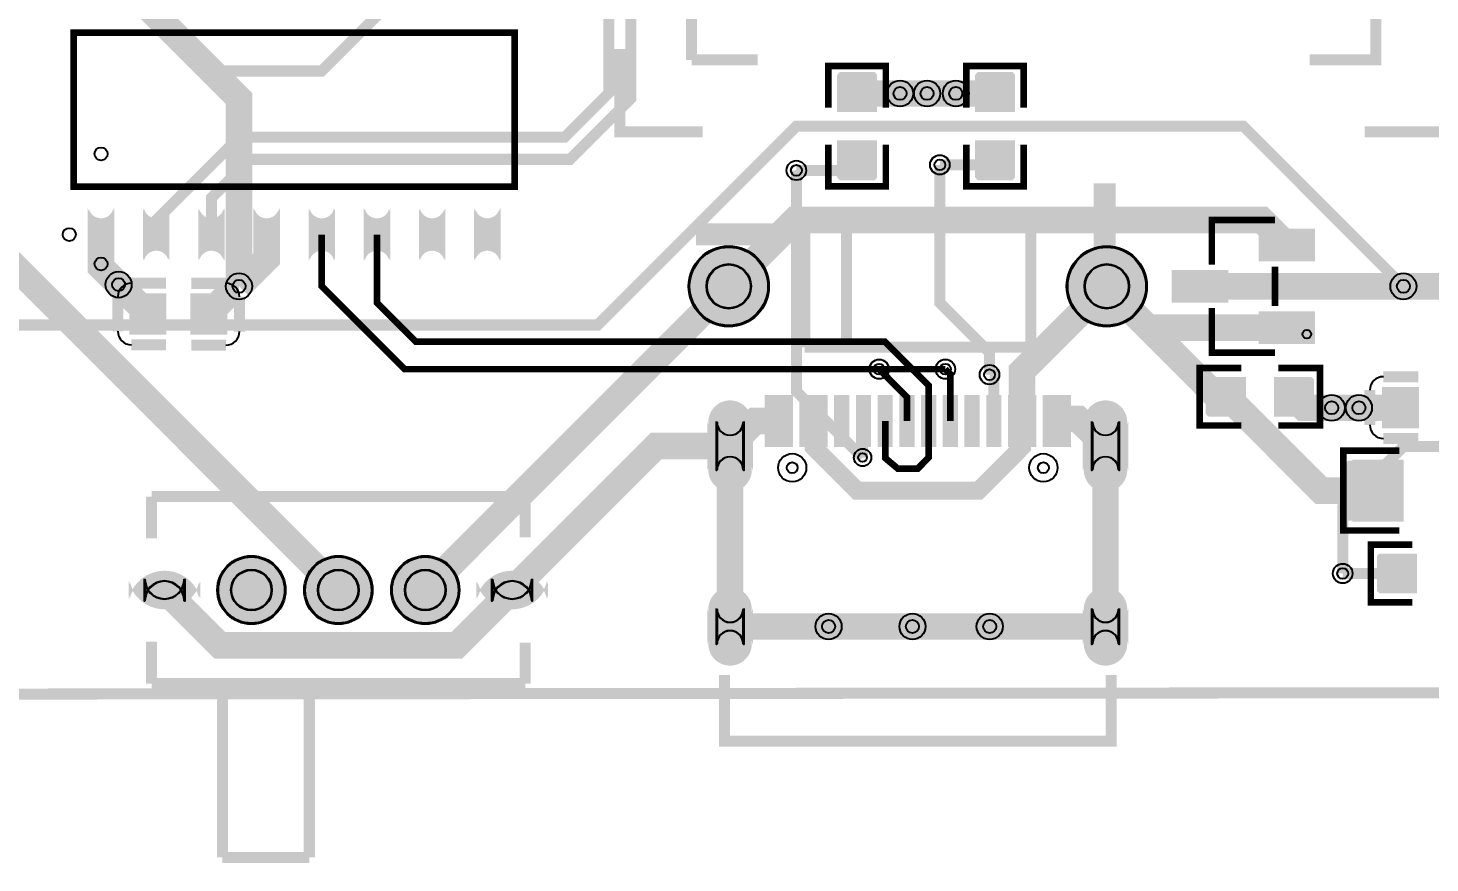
# Model space of a CAD drawing. Header units: millimetres. Extents: x 11.1 to 111.1, y -48.8 to 0.2.
# Drawn here: x 39.47 to 71.73, y -48.82 to -29.62 of the extents above; entities that cross this region are included whole.
import ezdxf

# ---------------------------------------------------------------- set-up
doc = ezdxf.new("R2010")
doc.units = ezdxf.units.MM
for name, color, linetype, true_color in [('BoardOutLine', 7, 'Continuous', 0xff00ff), ('BottomLayer', 7, 'Continuous', 0x0000ff), ('BottomSolderMaskLayer', 7, 'Continuous', 0xaa00ff), ('Document', 7, 'Continuous', 0xffffff), ('Hole', 7, 'Continuous', 0x222222), ('Multi-Layer', 7, 'Continuous', 0xc0c0c0), ('TopLayer', 7, 'Continuous', 0xff0000), ('TopPasteMaskLayer', 7, 'Continuous', 0x808080), ('TopSilkLayer', 7, 'Continuous', 0xffcc00), ('TopSolderMaskLayer', 7, 'Continuous', 0x800080)]:
    doc.layers.add(name, color=color, linetype=linetype, true_color=true_color)

msp = doc.modelspace()

# ---------------------------------------------------------------- hatches: boundary and pattern name
at = {"layer": 'BottomSolderMaskLayer'}
for points in [[(54.669, -35.56, 1), (56.52, -35.56, 1)], [(63.369, -35.56, 1), (65.22, -35.56, 1)], [(56.149, -38.67, -0.785398), (55.099, -38.67), (55.099, -39.797, -0.785398), (56.149, -39.797)], [(64.79, -38.67, -0.785398), (63.739, -38.67), (63.739, -39.797, -0.785398), (64.79, -39.797)], [(43.822, -42.545, 1), (45.396, -42.545, 1)], [(45.822, -42.545, 1), (47.396, -42.545, 1)], [(47.822, -42.545, 1), (49.396, -42.545, 1)], [(43.434, -42.34, -0.785398), (41.784, -42.34), (41.784, -42.75, -0.785398), (43.434, -42.75)], [(51.434, -42.34, -0.785398), (49.784, -42.34), (49.784, -42.75, -0.785398), (51.434, -42.75)], [(56.149, -42.972, -0.785398), (55.099, -42.972), (55.099, -43.795, -0.785398), (56.149, -43.795)], [(64.79, -42.972, -0.785398), (63.739, -42.972), (63.739, -43.795, -0.785398), (64.79, -43.795)]]:
    msp.add_hatch(color=256, dxfattribs=at).paths.add_polyline_path(points)
at = {"layer": 'Document'}
for points in [[(63.989, -34.967), (63.989, -33.189), (64.497, -33.189), (64.497, -34.967)], [(63.359, -33.801), (65.137, -33.801), (65.137, -34.309), (63.359, -34.309)], [(54.842, -34.109), (56.62, -34.109), (56.62, -34.617), (54.842, -34.617)]]:
    msp.add_hatch(color=256, dxfattribs=at).paths.add_polyline_path(points)
at = {"layer": 'Multi-Layer'}
for points in [[(54.694, -35.56, 1), (56.494, -35.56, 1)], [(63.394, -35.56, 1), (65.194, -35.56, 1)], [(56.124, -38.684, -0.785398), (55.124, -38.684), (55.124, -39.784, -0.785398), (56.124, -39.784)], [(64.764, -38.684, -0.785398), (63.764, -38.684), (63.764, -39.784, -0.785398), (64.764, -39.784)], [(43.847, -42.545, 1), (45.371, -42.545, 1)], [(45.847, -42.545, 1), (47.371, -42.545, 1)], [(47.847, -42.545, 1), (49.371, -42.545, 1)], [(43.409, -42.345, -0.785398), (41.809, -42.345), (41.809, -42.745, -0.785398), (43.409, -42.745)], [(51.409, -42.345, -0.785398), (49.809, -42.345), (49.809, -42.745, -0.785398), (51.409, -42.745)], [(56.124, -42.984, -0.785398), (55.124, -42.984), (55.124, -43.784, -0.785398), (56.124, -43.784)], [(64.764, -42.984, -0.785398), (63.764, -42.984), (63.764, -43.784, -0.785398), (64.764, -43.784)]]:
    msp.add_hatch(color=256, dxfattribs=at).paths.add_polyline_path(points)
at = {"layer": 'TopLayer'}
for points in [[(58.979, -31.527), (58.115, -31.527), (58.115, -30.721), (58.979, -30.721)], [(62.154, -31.527), (61.29, -31.527), (61.29, -30.721), (62.154, -30.721)], [(58.979, -32.227), (58.115, -32.227), (58.115, -33.034), (58.979, -33.034)], [(62.154, -32.227), (61.29, -32.227), (61.29, -33.034), (62.154, -33.034)], [(41.428, -33.776, -0.785398), (40.868, -33.776), (40.868, -34.961, -0.785398), (41.428, -34.961)], [(42.698, -33.776, -0.785398), (42.138, -33.776), (42.138, -34.961, -0.785398), (42.698, -34.961)], [(43.968, -33.776, -0.785398), (43.408, -33.776), (43.408, -34.961, -0.785398), (43.968, -34.961)], [(45.238, -33.776, -0.785398), (44.678, -33.776), (44.678, -34.961, -0.785398), (45.238, -34.961)], [(46.508, -33.776, -0.785398), (45.948, -33.776), (45.948, -34.961, -0.785398), (46.508, -34.961)], [(47.778, -33.776, -0.785398), (47.218, -33.776), (47.218, -34.961, -0.785398), (47.778, -34.961)], [(49.048, -33.776, -0.785398), (48.488, -33.776), (48.488, -34.961, -0.785398), (49.048, -34.961)], [(50.318, -33.776, -0.785398), (49.758, -33.776), (49.758, -34.961, -0.785398), (50.318, -34.961)], [(67.812, -34.26), (69.062, -34.26), (69.062, -34.96), (67.812, -34.96)], [(65.812, -35.21), (67.062, -35.21), (67.062, -35.91), (65.812, -35.91)], [(42.626, -36.645), (41.826, -36.645), (41.826, -35.745), (42.626, -35.745)], [(44.026, -36.645), (43.226, -36.645), (43.226, -35.745), (44.026, -35.745)], [(67.812, -36.16), (69.062, -36.16), (69.062, -36.86), (67.812, -36.86)], [(67.468, -37.668), (67.468, -38.532), (66.662, -38.532), (66.662, -37.668)], [(68.168, -37.668), (68.168, -38.532), (68.975, -38.532), (68.975, -37.668)], [(70.655, -37.904), (71.455, -37.904), (71.455, -38.804), (70.655, -38.804)], [(56.444, -38.084), (57.044, -38.084), (57.044, -39.234), (56.444, -39.234)], [(57.244, -38.084), (57.844, -38.084), (57.844, -39.234), (57.244, -39.234)], [(58.044, -38.084), (58.344, -38.084), (58.344, -39.234), (58.044, -39.234)], [(58.544, -38.084), (58.844, -38.084), (58.844, -39.234), (58.544, -39.234)], [(59.044, -38.084), (59.344, -38.084), (59.344, -39.234), (59.044, -39.234)], [(59.544, -38.084), (59.844, -38.084), (59.844, -39.234), (59.544, -39.234)], [(60.044, -38.084), (60.344, -38.084), (60.344, -39.234), (60.044, -39.234)], [(60.544, -38.084), (60.844, -38.084), (60.844, -39.234), (60.544, -39.234)], [(61.044, -38.084), (61.344, -38.084), (61.344, -39.234), (61.044, -39.234)], [(61.544, -38.084), (61.844, -38.084), (61.844, -39.234), (61.544, -39.234)], [(62.044, -38.084), (62.644, -38.084), (62.644, -39.234), (62.044, -39.234)], [(62.844, -38.084), (63.444, -38.084), (63.444, -39.234), (62.844, -39.234)], [(71.101, -39.571), (71.101, -40.948), (69.969, -40.948), (69.969, -39.571)], [(71.405, -41.732), (71.405, -42.596), (70.599, -42.596), (70.599, -41.732)]]:
    msp.add_hatch(color=256, dxfattribs=at).paths.add_polyline_path(points)
at = {"layer": 'TopPasteMaskLayer'}
for points in [[(58.097, -30.682), (58.097, -31.482), (58.147, -31.532), (58.375, -31.532), (58.375, -31.162), (58.705, -31.162), (58.705, -31.532), (58.947, -31.532), (58.997, -31.482), (58.997, -30.682), (58.947, -30.632), (58.147, -30.632)], [(61.272, -30.682), (61.272, -31.482), (61.322, -31.532), (61.55, -31.532), (61.55, -31.162), (61.88, -31.162), (61.88, -31.532), (62.122, -31.532), (62.172, -31.482), (62.172, -30.682), (62.122, -30.632), (61.322, -30.632)], [(58.147, -32.232), (58.375, -32.232), (58.375, -32.612), (58.705, -32.612), (58.705, -32.232), (58.947, -32.232), (58.997, -32.282), (58.997, -33.072), (58.947, -33.122), (58.147, -33.122), (58.097, -33.072), (58.097, -32.282)], [(61.322, -32.232), (61.55, -32.232), (61.55, -32.612), (61.88, -32.612), (61.88, -32.232), (62.122, -32.232), (62.172, -32.282), (62.172, -33.072), (62.122, -33.122), (61.322, -33.122), (61.272, -33.072), (61.272, -32.282)], [(41.428, -33.776, -0.785398), (40.868, -33.776), (40.868, -34.961, -0.785398), (41.428, -34.961)], [(42.698, -33.776, -0.785398), (42.138, -33.776), (42.138, -34.961, -0.785398), (42.698, -34.961)], [(43.968, -33.776, -0.785398), (43.408, -33.776), (43.408, -34.961, -0.785398), (43.968, -34.961)], [(45.238, -33.776, -0.785398), (44.678, -33.776), (44.678, -34.961, -0.785398), (45.238, -34.961)], [(46.508, -33.776, -0.785398), (45.948, -33.776), (45.948, -34.961, -0.785398), (46.508, -34.961)], [(47.778, -33.776, -0.785398), (47.218, -33.776), (47.218, -34.961, -0.785398), (47.778, -34.961)], [(49.048, -33.776, -0.785398), (48.488, -33.776), (48.488, -34.961, -0.785398), (49.048, -34.961)], [(50.318, -33.776, -0.785398), (49.758, -33.776), (49.758, -34.961, -0.785398), (50.318, -34.961)], [(67.812, -34.26), (69.062, -34.26), (69.062, -34.96), (67.812, -34.96)], [(65.812, -35.21), (67.062, -35.21), (67.062, -35.91), (65.812, -35.91)], [(42.626, -36.645), (41.826, -36.645), (41.826, -35.745), (42.626, -35.745)], [(44.026, -36.645), (43.226, -36.645), (43.226, -35.745), (44.026, -35.745)], [(67.812, -36.16), (69.062, -36.16), (69.062, -36.86), (67.812, -36.86)], [(66.623, -38.55), (67.423, -38.55), (67.473, -38.5), (67.473, -38.272), (67.103, -38.272), (67.103, -37.942), (67.473, -37.942), (67.473, -37.7), (67.423, -37.65), (66.623, -37.65), (66.573, -37.7), (66.573, -38.5)], [(68.173, -38.5), (68.173, -38.272), (68.553, -38.272), (68.553, -37.942), (68.173, -37.942), (68.173, -37.7), (68.223, -37.65), (69.013, -37.65), (69.063, -37.7), (69.063, -38.5), (69.013, -38.55), (68.223, -38.55)], [(70.655, -37.904), (71.455, -37.904), (71.455, -38.804), (70.655, -38.804)], [(55.124, -38.684), (55.125, -38.652), (55.128, -38.62), (55.133, -38.588), (55.14, -38.557), (55.15, -38.526), (55.161, -38.496), (55.174, -38.467), (55.188, -38.438), (55.205, -38.411), (55.223, -38.385), (55.243, -38.36), (55.265, -38.336), (55.288, -38.314), (55.312, -38.293), (55.338, -38.274), (55.365, -38.256), (55.393, -38.24), (55.422, -38.226), (55.451, -38.214), (55.482, -38.204), (55.513, -38.196), (55.544, -38.19), (55.576, -38.186), (55.608, -38.184), (55.64, -38.184), (55.672, -38.186), (55.704, -38.19), (55.735, -38.196), (55.766, -38.204), (55.797, -38.214), (55.826, -38.226), (55.855, -38.24), (55.883, -38.256), (55.91, -38.274), (55.936, -38.293), (55.96, -38.314), (55.983, -38.336), (56.005, -38.36), (56.025, -38.385), (56.043, -38.411), (56.06, -38.438), (56.075, -38.467), (56.088, -38.496), (56.099, -38.526), (56.108, -38.557), (56.115, -38.588), (56.12, -38.62), (56.123, -38.652), (56.124, -38.684), (56.124, -39.784), (56.123, -39.816), (56.12, -39.848), (56.115, -39.879), (56.108, -39.91), (56.099, -39.941), (56.088, -39.971), (56.075, -40.001), (56.06, -40.029), (56.043, -40.056), (56.025, -40.083), (56.005, -40.108), (55.983, -40.132), (55.96, -40.154), (55.936, -40.175), (55.91, -40.194), (55.883, -40.211), (55.855, -40.227), (55.826, -40.241), (55.797, -40.253), (55.766, -40.263), (55.735, -40.271), (55.704, -40.277), (55.672, -40.281), (55.64, -40.283), (55.608, -40.283), (55.576, -40.281), (55.544, -40.277), (55.513, -40.271), (55.482, -40.263), (55.451, -40.253), (55.422, -40.241), (55.393, -40.227), (55.365, -40.211), (55.338, -40.194), (55.312, -40.175), (55.288, -40.154), (55.265, -40.132), (55.243, -40.108), (55.223, -40.083), (55.205, -40.056), (55.188, -40.029), (55.174, -40.001), (55.161, -39.971), (55.15, -39.941), (55.14, -39.91), (55.133, -39.879), (55.128, -39.848), (55.125, -39.816), (55.124, -39.784)], [(56.444, -38.084), (57.044, -38.084), (57.044, -39.234), (56.444, -39.234)], [(57.244, -38.084), (57.844, -38.084), (57.844, -39.234), (57.244, -39.234)], [(58.044, -38.084), (58.344, -38.084), (58.344, -39.234), (58.044, -39.234)], [(58.544, -38.084), (58.844, -38.084), (58.844, -39.234), (58.544, -39.234)], [(59.044, -38.084), (59.344, -38.084), (59.344, -39.234), (59.044, -39.234)], [(59.544, -38.084), (59.844, -38.084), (59.844, -39.234), (59.544, -39.234)], [(60.044, -38.084), (60.344, -38.084), (60.344, -39.234), (60.044, -39.234)], [(60.544, -38.084), (60.844, -38.084), (60.844, -39.234), (60.544, -39.234)], [(61.044, -38.084), (61.344, -38.084), (61.344, -39.234), (61.044, -39.234)], [(61.544, -38.084), (61.844, -38.084), (61.844, -39.234), (61.544, -39.234)], [(62.044, -38.084), (62.644, -38.084), (62.644, -39.234), (62.044, -39.234)], [(62.844, -38.084), (63.444, -38.084), (63.444, -39.234), (62.844, -39.234)], [(63.764, -38.684), (63.765, -38.652), (63.768, -38.62), (63.773, -38.588), (63.781, -38.557), (63.79, -38.526), (63.801, -38.496), (63.814, -38.467), (63.829, -38.438), (63.845, -38.411), (63.863, -38.385), (63.883, -38.36), (63.905, -38.336), (63.928, -38.314), (63.952, -38.293), (63.978, -38.274), (64.005, -38.256), (64.033, -38.24), (64.062, -38.226), (64.091, -38.214), (64.122, -38.204), (64.153, -38.196), (64.184, -38.19), (64.216, -38.186), (64.248, -38.184), (64.28, -38.184), (64.312, -38.186), (64.344, -38.19), (64.375, -38.196), (64.406, -38.204), (64.437, -38.214), (64.467, -38.226), (64.495, -38.24), (64.523, -38.256), (64.55, -38.274), (64.576, -38.293), (64.6, -38.314), (64.623, -38.336), (64.645, -38.36), (64.665, -38.385), (64.683, -38.411), (64.7, -38.438), (64.715, -38.467), (64.728, -38.496), (64.739, -38.526), (64.748, -38.557), (64.755, -38.588), (64.76, -38.62), (64.763, -38.652), (64.764, -38.684), (64.764, -39.784), (64.763, -39.816), (64.76, -39.848), (64.755, -39.879), (64.748, -39.91), (64.739, -39.941), (64.728, -39.971), (64.715, -40.001), (64.7, -40.029), (64.683, -40.056), (64.665, -40.083), (64.645, -40.108), (64.623, -40.132), (64.6, -40.154), (64.576, -40.175), (64.55, -40.194), (64.523, -40.211), (64.495, -40.227), (64.467, -40.241), (64.437, -40.253), (64.406, -40.263), (64.375, -40.271), (64.344, -40.277), (64.312, -40.281), (64.28, -40.283), (64.248, -40.283), (64.216, -40.281), (64.184, -40.277), (64.153, -40.271), (64.122, -40.263), (64.091, -40.253), (64.062, -40.241), (64.033, -40.227), (64.005, -40.211), (63.978, -40.194), (63.952, -40.175), (63.928, -40.154), (63.905, -40.132), (63.883, -40.108), (63.863, -40.083), (63.845, -40.056), (63.829, -40.029), (63.814, -40.001), (63.801, -39.971), (63.79, -39.941), (63.781, -39.91), (63.773, -39.879), (63.768, -39.848), (63.765, -39.816), (63.764, -39.784)], [(71.051, -39.619), (71.051, -40.039), (70.606, -40.039), (70.606, -40.489), (71.046, -40.489), (71.051, -40.899), (71.001, -40.949), (69.851, -40.949), (69.801, -40.899), (69.801, -39.619), (69.851, -39.569), (71.001, -39.569)], [(70.56, -42.614), (71.36, -42.614), (71.41, -42.564), (71.41, -42.336), (71.04, -42.336), (71.04, -42.006), (71.41, -42.006), (71.41, -41.764), (71.36, -41.714), (70.56, -41.714), (70.51, -41.764), (70.51, -42.564)], [(55.124, -42.984), (55.125, -42.951), (55.128, -42.92), (55.133, -42.888), (55.14, -42.857), (55.15, -42.826), (55.161, -42.796), (55.174, -42.767), (55.188, -42.738), (55.205, -42.711), (55.223, -42.684), (55.243, -42.659), (55.265, -42.636), (55.288, -42.613), (55.312, -42.593), (55.338, -42.573), (55.365, -42.556), (55.393, -42.54), (55.422, -42.526), (55.451, -42.514), (55.482, -42.504), (55.513, -42.496), (55.544, -42.49), (55.576, -42.486), (55.608, -42.484), (55.64, -42.484), (55.672, -42.486), (55.704, -42.49), (55.735, -42.496), (55.766, -42.504), (55.797, -42.514), (55.826, -42.526), (55.855, -42.54), (55.883, -42.556), (55.91, -42.573), (55.936, -42.593), (55.96, -42.613), (55.983, -42.636), (56.005, -42.659), (56.025, -42.684), (56.043, -42.711), (56.06, -42.738), (56.075, -42.767), (56.088, -42.796), (56.099, -42.826), (56.108, -42.857), (56.115, -42.888), (56.12, -42.92), (56.123, -42.951), (56.124, -42.984), (56.124, -43.784), (56.123, -43.816), (56.12, -43.847), (56.115, -43.879), (56.108, -43.91), (56.099, -43.941), (56.088, -43.971), (56.075, -44), (56.06, -44.029), (56.043, -44.056), (56.025, -44.083), (56.005, -44.108), (55.983, -44.131), (55.96, -44.154), (55.936, -44.174), (55.91, -44.194), (55.883, -44.211), (55.855, -44.227), (55.826, -44.241), (55.797, -44.253), (55.766, -44.263), (55.735, -44.271), (55.704, -44.277), (55.672, -44.281), (55.64, -44.283), (55.608, -44.283), (55.576, -44.281), (55.544, -44.277), (55.513, -44.271), (55.482, -44.263), (55.451, -44.253), (55.422, -44.241), (55.393, -44.227), (55.365, -44.211), (55.338, -44.194), (55.312, -44.174), (55.288, -44.154), (55.265, -44.131), (55.243, -44.108), (55.223, -44.083), (55.205, -44.056), (55.188, -44.029), (55.174, -44), (55.161, -43.971), (55.15, -43.941), (55.14, -43.91), (55.133, -43.879), (55.128, -43.847), (55.125, -43.816), (55.124, -43.784)], [(63.764, -42.984), (63.765, -42.951), (63.768, -42.92), (63.773, -42.888), (63.781, -42.857), (63.79, -42.826), (63.801, -42.796), (63.814, -42.767), (63.829, -42.738), (63.845, -42.711), (63.863, -42.684), (63.883, -42.659), (63.905, -42.636), (63.928, -42.613), (63.952, -42.593), (63.978, -42.573), (64.005, -42.556), (64.033, -42.54), (64.062, -42.526), (64.091, -42.514), (64.122, -42.504), (64.153, -42.496), (64.184, -42.49), (64.216, -42.486), (64.248, -42.484), (64.28, -42.484), (64.312, -42.486), (64.344, -42.49), (64.375, -42.496), (64.406, -42.504), (64.437, -42.514), (64.467, -42.526), (64.495, -42.54), (64.523, -42.556), (64.55, -42.573), (64.576, -42.593), (64.6, -42.613), (64.623, -42.636), (64.645, -42.659), (64.665, -42.684), (64.683, -42.711), (64.7, -42.738), (64.715, -42.767), (64.728, -42.796), (64.739, -42.826), (64.748, -42.857), (64.755, -42.888), (64.76, -42.92), (64.763, -42.951), (64.764, -42.984), (64.764, -43.784), (64.763, -43.816), (64.76, -43.847), (64.755, -43.879), (64.748, -43.91), (64.739, -43.941), (64.728, -43.971), (64.715, -44), (64.7, -44.029), (64.683, -44.056), (64.665, -44.083), (64.645, -44.108), (64.623, -44.131), (64.6, -44.154), (64.576, -44.174), (64.55, -44.194), (64.523, -44.211), (64.495, -44.227), (64.467, -44.241), (64.437, -44.253), (64.406, -44.263), (64.375, -44.271), (64.344, -44.277), (64.312, -44.281), (64.28, -44.283), (64.248, -44.283), (64.216, -44.281), (64.184, -44.277), (64.153, -44.271), (64.122, -44.263), (64.091, -44.253), (64.062, -44.241), (64.033, -44.227), (64.005, -44.211), (63.978, -44.194), (63.952, -44.174), (63.928, -44.154), (63.905, -44.131), (63.883, -44.108), (63.863, -44.083), (63.845, -44.056), (63.829, -44.029), (63.814, -44), (63.801, -43.971), (63.79, -43.941), (63.781, -43.91), (63.773, -43.879), (63.768, -43.847), (63.765, -43.816), (63.764, -43.784)]]:
    msp.add_hatch(color=256, dxfattribs=at).paths.add_polyline_path(points)
at = {"layer": 'TopSolderMaskLayer'}
for points in [[(59.006, -31.551), (58.088, -31.551), (58.088, -30.697), (59.006, -30.697)], [(62.181, -31.551), (61.263, -31.551), (61.263, -30.697), (62.181, -30.697)], [(59.006, -32.203), (58.088, -32.203), (58.088, -33.057), (59.006, -33.057)], [(62.181, -32.203), (61.263, -32.203), (61.263, -33.057), (62.181, -33.057)], [(41.453, -33.759, -0.785398), (40.843, -33.759), (40.843, -34.978, -0.785398), (41.453, -34.978)], [(42.723, -33.759, -0.785398), (42.113, -33.759), (42.113, -34.978, -0.785398), (42.723, -34.978)], [(43.993, -33.759, -0.785398), (43.383, -33.759), (43.383, -34.978, -0.785398), (43.993, -34.978)], [(45.263, -33.759, -0.785398), (44.653, -33.759), (44.653, -34.978, -0.785398), (45.263, -34.978)], [(46.533, -33.759, -0.785398), (45.923, -33.759), (45.923, -34.978, -0.785398), (46.533, -34.978)], [(47.803, -33.759, -0.785398), (47.193, -33.759), (47.193, -34.978, -0.785398), (47.803, -34.978)], [(49.073, -33.759, -0.785398), (48.463, -33.759), (48.463, -34.978, -0.785398), (49.073, -34.978)], [(50.343, -33.759, -0.785398), (49.733, -33.759), (49.733, -34.978, -0.785398), (50.343, -34.978)], [(67.787, -34.235), (69.088, -34.235), (69.088, -34.986), (67.787, -34.986)], [(54.669, -35.56, 1), (56.52, -35.56, 1)], [(63.369, -35.56, 1), (65.22, -35.56, 1)], [(65.787, -35.185), (67.088, -35.185), (67.088, -35.935), (65.787, -35.935)], [(42.651, -36.67), (41.801, -36.67), (41.801, -35.72), (42.651, -35.72)], [(44.051, -36.67), (43.201, -36.67), (43.201, -35.72), (44.051, -35.72)], [(67.787, -36.135), (69.088, -36.135), (69.088, -36.885), (67.787, -36.885)], [(67.494, -37.643), (67.494, -38.557), (66.636, -38.557), (66.636, -37.643)], [(68.143, -37.643), (68.143, -38.557), (69, -38.557), (69, -37.643)], [(56.419, -38.058), (57.069, -38.058), (57.069, -39.259), (56.419, -39.259)], [(57.219, -38.058), (57.869, -38.058), (57.869, -39.259), (57.219, -39.259)], [(58.019, -38.058), (58.369, -38.058), (58.369, -39.259), (58.019, -39.259)], [(58.519, -38.058), (58.869, -38.058), (58.869, -39.259), (58.519, -39.259)], [(59.019, -38.058), (59.369, -38.058), (59.369, -39.259), (59.019, -39.259)], [(59.519, -38.058), (59.869, -38.058), (59.869, -39.259), (59.519, -39.259)], [(60.019, -38.058), (60.369, -38.058), (60.369, -39.259), (60.019, -39.259)], [(60.519, -38.058), (60.869, -38.058), (60.869, -39.259), (60.519, -39.259)], [(61.019, -38.058), (61.369, -38.058), (61.369, -39.259), (61.019, -39.259)], [(61.519, -38.058), (61.869, -38.058), (61.869, -39.259), (61.519, -39.259)], [(62.019, -38.058), (62.669, -38.058), (62.669, -39.259), (62.019, -39.259)], [(62.819, -38.058), (63.469, -38.058), (63.469, -39.259), (62.819, -39.259)], [(70.63, -37.879), (71.481, -37.879), (71.481, -38.829), (70.63, -38.829)], [(56.149, -38.67, -0.785398), (55.099, -38.67), (55.099, -39.797, -0.785398), (56.149, -39.797)], [(64.79, -38.67, -0.785398), (63.739, -38.67), (63.739, -39.797, -0.785398), (64.79, -39.797)], [(71.127, -39.545), (71.127, -40.973), (69.943, -40.973), (69.943, -39.545)], [(43.822, -42.545, 1), (45.396, -42.545, 1)], [(45.822, -42.545, 1), (47.396, -42.545, 1)], [(47.822, -42.545, 1), (49.396, -42.545, 1)], [(71.431, -41.707), (71.431, -42.621), (70.573, -42.621), (70.573, -41.707)], [(43.434, -42.34, -0.785398), (41.784, -42.34), (41.784, -42.75, -0.785398), (43.434, -42.75)], [(51.434, -42.34, -0.785398), (49.784, -42.34), (49.784, -42.75, -0.785398), (51.434, -42.75)], [(56.149, -42.972, -0.785398), (55.099, -42.972), (55.099, -43.795, -0.785398), (56.149, -43.795)], [(64.79, -42.972, -0.785398), (63.739, -42.972), (63.739, -43.795, -0.785398), (64.79, -43.795)]]:
    msp.add_hatch(color=256, dxfattribs=at).paths.add_polyline_path(points)

# ---------------------------------------------------------------- linework, layer by layer
at = {"layer": 'BoardOutLine', "const_width": 0.254}
msp.add_lwpolyline([(105.998, -44.878), (16.256, -44.958)], dxfattribs=at)
at = {"layer": 'BottomLayer'}
for points, const_width in [([(26.67, -12.192), (17.78, -12.192), (12.446, -17.526), (12.446, -34.163), (14.732, -36.449), (52.578, -36.449), (57.15, -31.877), (67.437, -31.877), (71.12, -35.56)], 0.254), ([(40.386, -27.305), (43.688, -30.607), (46.228, -30.607), (56.007, -20.828), (56.007, -19.558)], 0.254), ([(40.386, -27.305), (44.323, -31.242), (44.323, -35.56)], 0.61), ([(57.15, -32.893), (57.15, -37.973), (58.674, -39.497)], 0.254), ([(60.452, -32.766), (60.452, -35.941), (61.595, -37.084), (61.595, -37.592)], 0.254), ([(55.594, -35.56), (48.609, -42.545)], 0.61), ([(60.579, -37.465), (59.055, -37.465)], 0.152), ([(73.279, -39.243), (71.12, -39.243), (69.723, -40.64), (69.723, -42.164)], 0.254)]:
    msp.add_lwpolyline(points, dxfattribs=dict(at, const_width=const_width))
at = {"layer": 'BottomSolderMaskLayer'}
for points in [[(55.309, -38.67), (55.309, -39.797)], [(55.939, -38.67), (55.939, -39.797)], [(63.949, -38.67), (63.949, -39.797)], [(64.579, -38.67), (64.579, -39.797)], [(42.145, -42.289), (42.145, -42.801)], [(43.073, -42.289), (43.073, -42.801)], [(50.145, -42.289), (50.145, -42.801)], [(51.073, -42.289), (51.073, -42.801)], [(55.309, -42.972), (55.309, -43.795)], [(55.939, -42.972), (55.939, -43.795)], [(63.949, -42.972), (63.949, -43.795)], [(64.579, -42.972), (64.579, -43.795)]]:
    msp.add_lwpolyline(points, close=True, dxfattribs=at)
for centre, radius in [((55.594, -35.56), 0.925), ((64.294, -35.56), 0.925), ((55.594, -35.56), 0.514), ((64.294, -35.56), 0.514), ((44.609, -42.545), 0.787), ((46.609, -42.545), 0.787), ((48.609, -42.545), 0.787), ((44.609, -42.545), 0.472), ((46.609, -42.545), 0.472), ((48.609, -42.545), 0.472)]:
    msp.add_circle(centre, radius, dxfattribs=at)
for centre, radius, start, end in [((55.624, -38.67), 0.315, 180, 0), ((64.264, -38.67), 0.315, 180, 0), ((55.624, -39.797), 0.315, 0, 180), ((64.264, -39.797), 0.315, 0, 180), ((42.609, -42.289), 0.464, 180, 0), ((42.609, -42.801), 0.464, 0, 180), ((50.609, -42.289), 0.464, 180, 0), ((50.609, -42.801), 0.464, 0, 180), ((55.624, -42.972), 0.315, 180, 0), ((64.264, -42.972), 0.315, 180, 0), ((55.624, -43.795), 0.315, 0, 180), ((64.264, -43.795), 0.315, 0, 180)]:
    msp.add_arc(centre, radius, start, end, dxfattribs=at)
at = {"layer": 'Document', "const_width": 0.254}
for points in [[(54.737, -30.353), (54.737, -28.829)], [(68.961, -30.353), (70.485, -30.353), (70.485, -28.829)], [(54.991, -32.004), (53.086, -32.004), (53.086, -30.099)], [(70.231, -32.004), (72.136, -32.004), (72.136, -30.099)], [(54.737, -30.353), (56.261, -30.353)]]:
    msp.add_lwpolyline(points, dxfattribs=at)
at = {"layer": 'Document'}
for centre, radius in [((41.148, -35.046), 0.15), ((68.897, -36.66), 0.1), ((57.054, -39.733), 0.125), ((62.834, -39.733), 0.125)]:
    msp.add_circle(centre, radius, dxfattribs=at)
at = {"layer": 'Hole'}
for centre, radius in [((59.536, -31.124), 0.15), ((60.157, -31.124), 0.15), ((60.819, -31.124), 0.15), ((57.15, -32.893), 0.125), ((60.452, -32.766), 0.125), ((41.552, -35.521), 0.15), ((44.323, -35.56), 0.15), ((71.12, -35.56), 0.15), ((59.055, -37.465), 0.125), ((60.579, -37.465), 0.125), ((61.595, -37.592), 0.125), ((69.469, -38.354), 0.15), ((70.097, -38.354), 0.15), ((58.674, -39.497), 0.1), ((69.723, -42.164), 0.125), ((57.891, -43.384), 0.15), ((59.821, -43.384), 0.15), ((61.599, -43.384), 0.15)]:
    msp.add_circle(centre, radius, dxfattribs=at)
at = {"layer": 'Multi-Layer'}
for points in [[(55.324, -38.684), (55.324, -39.784)], [(55.924, -38.684), (55.924, -39.784)], [(63.964, -38.684), (63.964, -39.784)], [(64.564, -38.684), (64.564, -39.784)], [(42.159, -42.295), (42.159, -42.795)], [(43.059, -42.295), (43.059, -42.795)], [(50.159, -42.295), (50.159, -42.795)], [(51.059, -42.295), (51.059, -42.795)], [(55.324, -42.983), (55.324, -43.783)], [(55.924, -42.983), (55.924, -43.783)], [(63.964, -42.983), (63.964, -43.783)], [(64.564, -42.983), (64.564, -43.783)]]:
    msp.add_lwpolyline(points, close=True, dxfattribs=at)
for centre, radius in [((59.536, -31.124), 0.3), ((60.157, -31.124), 0.3), ((60.819, -31.124), 0.3), ((60.452, -32.766), 0.225), ((57.15, -32.893), 0.225), ((55.594, -35.56), 0.9), ((64.294, -35.56), 0.9), ((55.594, -35.56), 0.5), ((64.294, -35.56), 0.5), ((41.552, -35.521), 0.3), ((44.323, -35.56), 0.3), ((71.12, -35.56), 0.3), ((59.055, -37.465), 0.225), ((60.579, -37.465), 0.225), ((61.595, -37.592), 0.225), ((69.469, -38.354), 0.3), ((70.097, -38.354), 0.3), ((58.674, -39.497), 0.2), ((57.054, -39.733), 0.325), ((62.834, -39.733), 0.325), ((44.609, -42.545), 0.762), ((46.609, -42.545), 0.762), ((48.609, -42.545), 0.762), ((69.723, -42.164), 0.225), ((44.609, -42.545), 0.457), ((46.609, -42.545), 0.457), ((48.609, -42.545), 0.457), ((57.891, -43.384), 0.3), ((59.821, -43.384), 0.3), ((61.599, -43.384), 0.3)]:
    msp.add_circle(centre, radius, dxfattribs=at)
for centre, radius, start, end in [((55.624, -38.684), 0.3, 180, 0), ((64.264, -38.684), 0.3, 180, 0), ((55.624, -39.784), 0.3, 0, 180), ((64.264, -39.784), 0.3, 0, 180), ((42.609, -42.295), 0.45, 180, 0), ((42.609, -42.795), 0.45, 0, 180), ((50.609, -42.295), 0.45, 180, 0), ((50.609, -42.795), 0.45, 0, 180), ((55.624, -42.983), 0.3, 180, 0), ((64.264, -42.983), 0.3, 180, 0), ((55.624, -43.783), 0.3, 0, 180), ((64.264, -43.783), 0.3, 0, 180)]:
    msp.add_arc(centre, radius, start, end, dxfattribs=at)
at = {"layer": 'TopLayer'}
for points, const_width in [([(43.688, -34.369), (43.688, -33.528), (44.577, -32.639), (51.943, -32.639), (53.34, -31.242), (53.34, -18.161), (51.641, -16.462), (50.275, -16.462)], 0.254), ([(42.418, -34.369), (42.418, -34.036), (44.323, -32.131), (51.816, -32.131), (52.832, -31.115), (52.832, -18.796), (51.816, -17.78)], 0.254), ([(58.547, -31.124), (59.536, -31.124)], 0.61), ([(59.536, -31.124), (60.157, -31.124)], 0.61), ([(60.157, -31.124), (60.819, -31.124)], 0.61), ([(60.819, -31.124), (61.722, -31.124)], 0.61), ([(46.609, -42.545), (36.957, -32.893), (36.957, -31.942)], 0.61), ([(58.547, -32.63), (58.285, -32.893), (57.15, -32.893)], 0.254), ([(61.722, -32.63), (61.587, -32.766), (60.452, -32.766)], 0.254), ([(68.437, -34.61), (67.863, -34.036), (57.118, -34.036), (55.594, -35.56)], 0.61), ([(41.552, -35.521), (41.148, -35.117), (41.148, -34.369)], 0.61), ([(44.958, -34.369), (44.958, -34.925), (44.323, -35.56)], 0.61), ([(59.055, -37.465), (48.133, -37.465), (46.228, -35.56), (46.228, -34.369)], 0.152), ([(60.193, -38.659), (60.193, -37.841), (59.182, -36.83), (48.387, -36.83), (47.498, -35.941), (47.498, -34.369)], 0.152), ([(42.226, -36.195), (41.552, -35.521)], 0.61), ([(44.323, -35.56), (44.261, -35.56), (43.626, -36.195)], 0.61), ([(62.344, -38.659), (62.344, -37.51), (64.294, -35.56)], 0.61), ([(64.294, -35.56), (66.834, -38.1), (67.065, -38.1)], 0.61), ([(68.437, -36.51), (65.244, -36.51), (64.294, -35.56)], 0.61), ([(66.437, -35.56), (80.772, -35.56), (83.82, -38.608)], 0.61), ([(59.695, -38.659), (59.695, -38.105), (59.055, -37.465)], 0.152), ([(60.694, -38.659), (60.694, -37.58), (60.579, -37.465)], 0.152), ([(61.694, -38.659), (61.694, -37.592), (61.595, -37.592)], 0.254), ([(67.065, -38.1), (69.224, -40.259), (70.535, -40.259)], 0.61), ([(68.571, -38.1), (68.825, -38.354), (69.469, -38.354)], 0.61), ([(69.469, -38.354), (70.096, -38.354)], 0.61), ([(70.096, -38.354), (71.055, -38.354)], 0.61), ([(55.624, -39.234), (56.199, -38.659), (56.744, -38.659)], 0.61), ([(63.145, -38.659), (63.195, -38.608), (63.627, -38.608), (64.265, -39.233)], 0.61), ([(57.544, -38.659), (57.544, -39.256), (58.547, -40.259), (58.674, -40.259)], 0.409), ([(62.344, -38.659), (62.344, -39.256), (61.341, -40.259), (58.674, -40.259)], 0.409), ([(58.694, -38.659), (58.674, -38.679), (58.674, -39.497)], 0.254), ([(59.195, -38.659), (59.195, -39.51), (59.482, -39.751), (59.817, -39.751)], 0.152), ([(60.193, -38.659), (60.193, -39.502), (59.944, -39.751), (59.817, -39.751)], 0.152), ([(50.609, -42.545), (53.92, -39.234), (55.624, -39.234)], 0.61), ([(55.624, -39.234), (55.624, -43.384)], 0.61), ([(64.264, -39.234), (64.264, -43.384)], 0.61), ([(42.609, -42.545), (43.879, -43.815), (49.339, -43.815), (50.609, -42.545)], 0.61), ([(69.723, -42.164), (71.002, -42.164)], 0.254), ([(55.624, -43.384), (57.891, -43.384)], 0.61), ([(57.891, -43.384), (59.822, -43.384)], 0.61), ([(59.822, -43.384), (61.6, -43.384)], 0.61), ([(61.6, -43.384), (64.264, -43.384)], 0.61)]:
    msp.add_lwpolyline(points, dxfattribs=dict(at, const_width=const_width))
at = {"layer": 'TopSilkLayer', "const_width": 0.152}
msp.add_lwpolyline([(40.517, -33.267), (40.517, -29.725), (50.669, -29.725), (50.669, -33.267), (40.517, -33.267)], close=True, dxfattribs=at)
at = {"layer": 'TopSilkLayer'}
for points, const_width in [([(59.208, -31.451), (59.208, -30.492), (57.887, -30.492), (57.887, -31.451)], 0.152), ([(62.383, -31.451), (62.383, -30.492), (61.062, -30.492), (61.062, -31.451)], 0.152), ([(59.208, -32.303), (59.208, -33.262), (57.887, -33.262), (57.887, -32.303)], 0.152), ([(62.383, -32.303), (62.383, -33.262), (61.062, -33.262), (61.062, -32.303)], 0.152), ([(57.344, -34.16), (62.544, -34.16)], 0.254), ([(57.344, -34.16), (57.344, -36.96)], 0.254), ([(58.303, -34.16), (58.303, -36.96)], 0.254), ([(62.544, -34.16), (62.544, -36.96)], 0.254), ([(68.163, -34.034), (66.711, -34.034), (66.711, -35.065)], 0.152), ([(68.163, -35.105), (68.163, -36.015)], 0.152), ([(42.646, -35.485), (41.846, -35.485)], 0.254), ([(43.222, -35.491), (44.022, -35.491)], 0.254), ([(41.536, -36.595), (41.536, -35.795)], 0.254), ([(44.332, -36.601), (44.332, -35.801)], 0.254), ([(68.163, -37.086), (66.711, -37.086), (66.711, -36.055)], 0.152), ([(42.646, -36.905), (41.846, -36.905)], 0.254), ([(43.222, -36.911), (44.022, -36.911)], 0.254), ([(57.344, -36.96), (62.544, -36.96)], 0.254), ([(67.392, -37.439), (66.433, -37.439), (66.433, -38.761), (67.392, -38.761)], 0.152), ([(68.244, -37.439), (69.203, -37.439), (69.203, -38.761), (68.244, -38.761)], 0.152), ([(71.46, -37.639), (70.66, -37.639)], 0.254), ([(70.35, -37.948), (70.35, -38.748)], 0.254), ([(71.46, -39.058), (70.66, -39.058)], 0.254), ([(71.025, -39.342), (69.74, -39.342), (69.74, -41.176), (71.025, -41.176)], 0.152), ([(42.309, -40.395), (50.909, -40.395)], 0.254), ([(42.309, -40.395), (42.309, -41.359)], 0.254), ([(50.909, -40.395), (50.909, -41.334)], 0.254), ([(55.494, -40.503), (55.494, -42.264)], 0.254), ([(64.394, -42.264), (64.394, -40.503)], 0.254), ([(71.329, -41.503), (70.37, -41.503), (70.37, -42.825), (71.329, -42.825)], 0.152), ([(42.309, -43.731), (42.309, -44.695)], 0.254), ([(50.909, -43.757), (50.909, -44.695)], 0.254), ([(55.494, -44.503), (55.494, -46.021), (64.394, -46.021), (64.394, -44.503)], 0.254), ([(42.309, -44.695), (50.909, -44.695)], 0.254), ([(43.941, -44.695), (43.941, -48.695)], 0.254), ([(45.941, -48.695), (45.941, -44.695)], 0.254), ([(43.941, -48.695), (45.941, -48.695)], 0.254)]:
    msp.add_lwpolyline(points, dxfattribs=dict(at, const_width=const_width))
for centre in [(41.148, -32.515), (40.416, -34.369)]:
    msp.add_circle(centre, 0.15, dxfattribs=at)
for centre, start, end in [((41.846, -35.795), 90, 180), ((44.022, -35.801), 359.9953, 90), ((41.846, -36.595), 179.9953, 270), ((44.022, -36.601), 270, 0), ((70.659, -37.948), 90, 180), ((70.659, -38.748), 179.9953, 270)]:
    msp.add_arc(centre, 0.31, start, end, dxfattribs=at)
at = {"layer": 'TopSolderMaskLayer'}
for points in [[(55.309, -38.67), (55.309, -39.797)], [(55.939, -38.67), (55.939, -39.797)], [(63.949, -38.67), (63.949, -39.797)], [(64.579, -38.67), (64.579, -39.797)], [(42.145, -42.289), (42.145, -42.801)], [(43.073, -42.289), (43.073, -42.801)], [(50.145, -42.289), (50.145, -42.801)], [(51.073, -42.289), (51.073, -42.801)], [(55.309, -42.972), (55.309, -43.795)], [(55.939, -42.972), (55.939, -43.795)], [(63.949, -42.972), (63.949, -43.795)], [(64.579, -42.972), (64.579, -43.795)]]:
    msp.add_lwpolyline(points, close=True, dxfattribs=at)
for centre, radius in [((55.594, -35.56), 0.925), ((64.294, -35.56), 0.925), ((55.594, -35.56), 0.514), ((64.294, -35.56), 0.514), ((44.609, -42.545), 0.787), ((46.609, -42.545), 0.787), ((48.609, -42.545), 0.787), ((44.609, -42.545), 0.472), ((46.609, -42.545), 0.472), ((48.609, -42.545), 0.472)]:
    msp.add_circle(centre, radius, dxfattribs=at)
for centre, radius, start, end in [((55.624, -38.67), 0.315, 180, 0), ((64.264, -38.67), 0.315, 180, 0), ((55.624, -39.797), 0.315, 0, 180), ((64.264, -39.797), 0.315, 0, 180), ((42.609, -42.289), 0.464, 180, 0), ((42.609, -42.801), 0.464, 0, 180), ((50.609, -42.289), 0.464, 180, 0), ((50.609, -42.801), 0.464, 0, 180), ((55.624, -42.972), 0.315, 180, 0), ((64.264, -42.972), 0.315, 180, 0), ((55.624, -43.795), 0.315, 0, 180), ((64.264, -43.795), 0.315, 0, 180)]:
    msp.add_arc(centre, radius, start, end, dxfattribs=at)

doc.saveas('drawing.dxf')
